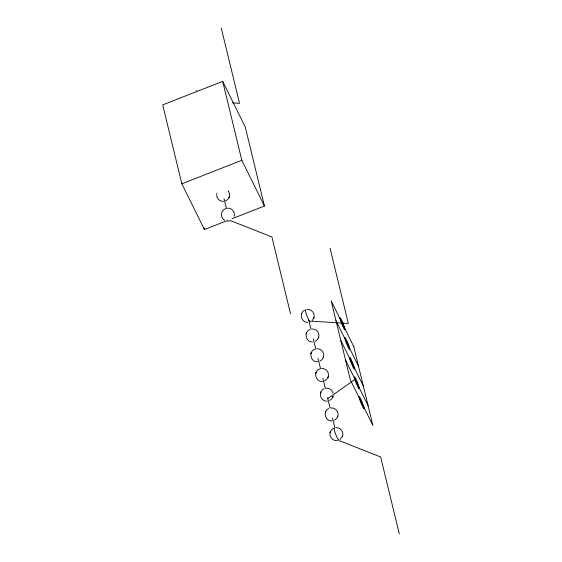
<?xml version="1.0" encoding="UTF-8"?>
<svg xmlns="http://www.w3.org/2000/svg" width="562" height="562" viewBox="0 0 562 562"><rect width="100%" height="100%" fill="white"/><g stroke="black" fill="none" stroke-linecap="round" stroke-linejoin="round"><path stroke-width="0.84" d="M216.707 194.066L216.876 193.209M229.268 196.96L229.591 194.382L228.579 191.41M234.164 216.349C235.443 212.246 231.734 207.729 227.47 208.179M313.856 317.93C315.535 313.596 311.341 308.608 306.789 309.465M318.605 337.523C320.2 333.371 316.434 328.531 312.029 329.009M323.389 357.249C324.984 353.105 321.211 348.257 316.806 348.735M328.173 376.983C329.768 372.831 325.995 367.991 321.59 368.461M337.734 416.442C339.413 412.108 335.219 407.12 330.667 407.977M342.518 436.168C344.113 432.023 340.347 427.176 335.935 427.654M225.481 200.95L227.673 199.538L229.219 197.093M312.261 320.502L313.807 318.057M315.275 341.31L317.34 339.736L318.563 337.65M320.052 361.043L322.117 359.469L323.34 357.383M324.393 380.966L326.578 379.554L328.124 377.109M329.62 400.502L331.685 398.929L332.908 396.842M332.957 396.709L333.069 396.365L332.795 397.172M330.301 431.939L331.341 430.056L333.041 428.581M330.252 432.066C328.573 436.4 332.767 441.388 337.319 440.531M334.404 420.228L336.469 418.655L337.692 416.568M340.165 439.379L342.469 436.302M229.106 197.424L229.38 196.616M313.701 318.387L313.975 317.586M318.45 337.98L318.724 337.172M323.227 357.713L323.508 356.905M328.011 377.439L328.292 376.631M337.579 416.899L337.853 416.091M342.356 436.625L342.637 435.824M327.779 398.606L355.83 378.83M304.379 310.336C298.794 313.28 301.401 322.672 307.688 322.356M309.676 329.627C303.536 332.156 305.812 342.279 312.437 341.949M324.021 388.813C317.635 391.447 320.431 401.978 327.267 401.12M328.805 408.546C322.419 411.18 325.215 421.704 332.051 420.854M196.454 90.559L196.897 90.363M225.559 208.6C220.627 210.258 220.023 217.817 224.638 220.234M314.903 349.164C308.088 351.405 310.589 362.546 317.699 361.661M319.687 368.89C312.865 371.131 315.373 382.272 322.483 381.394M232.001 218.73L264.421 206.015L245.292 127.096L222.692 81.371L162.706 104.89L181.835 183.809L204.435 229.535L227.132 220.634M181.835 183.809L241.829 160.289L222.692 81.371M229.802 220.838L227.399 221.091M325.89 388.244C329.128 387.71 332.486 390.021 333.147 393.245M223.578 201.379C219.981 201.716 216.567 198.562 216.658 194.944M232.605 102.916L239.517 103.345L221.28 28.1M311.172 321.155L348.314 323.473L330.07 248.228M230.35 220.571L271.903 236.96L290.554 313.877M339.09 440.594L380.65 456.983L399.294 533.9M228.06 190.708L228.355 191.101M335.95 320.579L358.549 366.305M340.734 340.312L363.333 386.031M345.518 360.038L368.11 405.764M241.829 160.289L264.421 206.015M308.552 319.286L311.032 329.522M313.301 338.9L315.781 349.128M318.057 358.507L320.537 368.735M322.813 378.114L325.293 388.349M327.562 397.727L330.042 407.956M332.521 418.184L334.797 427.563M224.048 198.709L226.528 208.945M204.027 227.835L204.435 229.535M338.837 439.779A6.484 0.703 68.6 0 1 335.626 434.103A6.484 0.703 68.6 0 1 334.46 428.462M310.133 321.183A6.484 0.703 68.6 0 1 307.217 316.511A6.484 0.703 68.6 0 1 305.7 310.084M301.752 313.364L301.471 314.172L301.752 313.364M306.501 332.957L306.22 333.765L306.501 332.957M311.278 352.69L311.004 353.491L311.278 352.69M316.062 372.416L315.788 373.224L316.062 372.416M320.846 392.15L320.565 392.95L320.846 392.15M325.63 411.876L325.349 412.684L325.63 411.876M330.414 431.609L330.133 432.41L330.414 431.609M353.765 346.571L331.166 300.853L350.295 379.764L372.894 425.49L353.765 346.571M354.959 379.743A6.484 0.703 68.6 0 0 359.118 388.813A6.484 0.703 68.6 0 0 356.273 379.764A6.484 0.703 68.6 0 0 354.959 379.743M359.771 399.596A6.484 0.703 68.6 0 0 363.93 408.672A6.484 0.703 68.6 0 0 361.085 399.617A6.484 0.703 68.6 0 0 359.771 399.596M350.21 360.144A6.484 0.703 68.6 0 0 354.369 369.213A6.484 0.703 68.6 0 0 351.517 360.165A6.484 0.703 68.6 0 0 350.21 360.144M340.642 320.684A6.484 0.703 68.6 0 0 344.801 329.753A6.484 0.703 68.6 0 0 341.956 320.705A6.484 0.703 68.6 0 0 340.642 320.684M345.426 340.41A6.484 0.703 68.6 0 0 349.585 349.48A6.484 0.703 68.6 0 0 346.74 340.432A6.484 0.703 68.6 0 0 345.426 340.41"/></g></svg>
